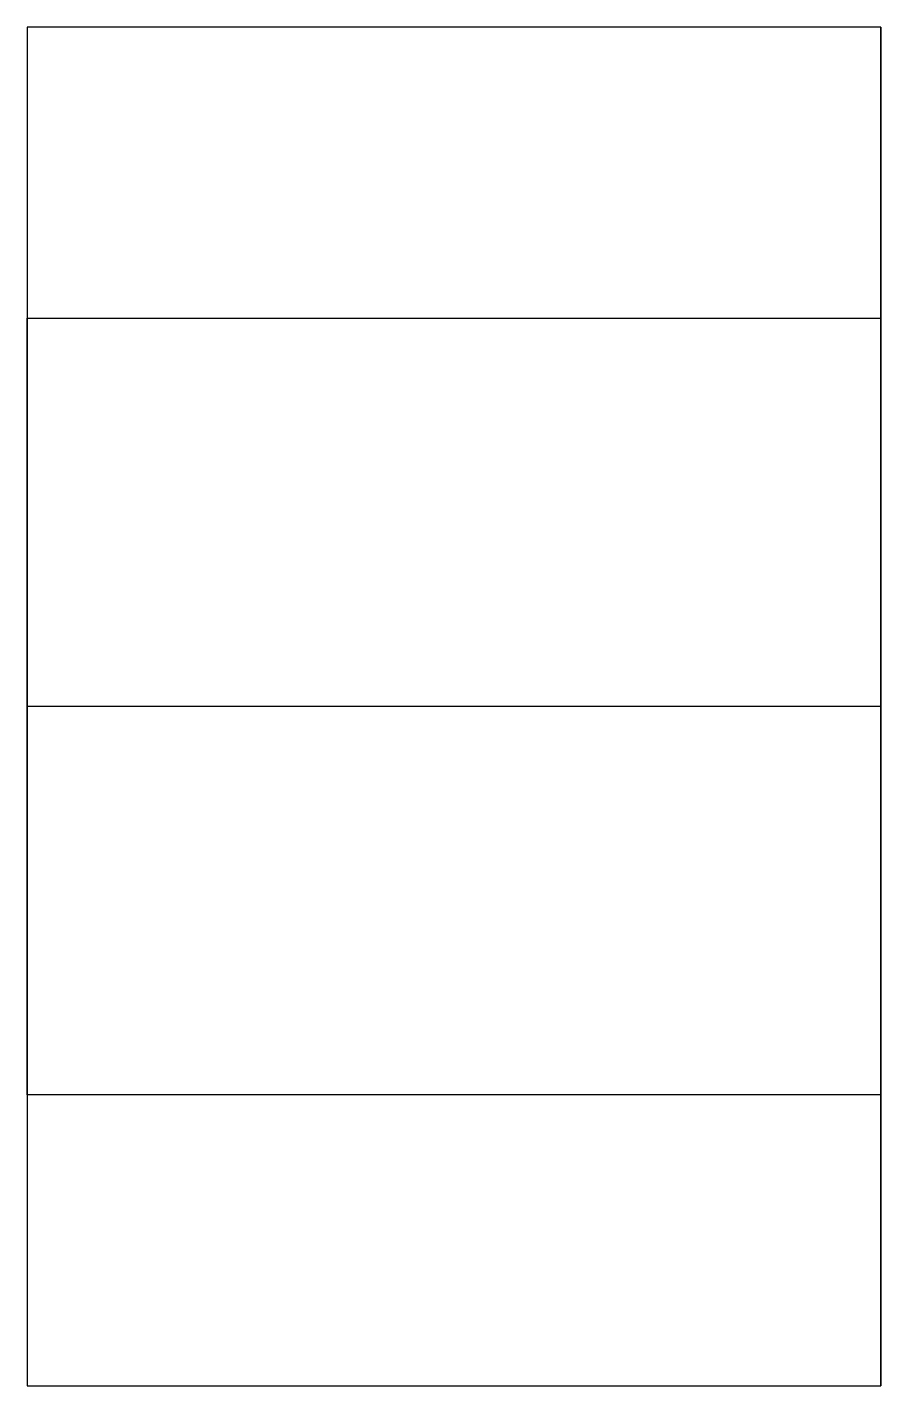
# Model space of a CAD drawing. Header units: millimetres. Extents: x 0 to 11, y 0 to 17.5.
import ezdxf

# ---------------------------------------------------------------- set-up
doc = ezdxf.new("R2010")
doc.units = ezdxf.units.MM
doc.layers.get('0').update_dxf_attribs({"linetype": 'CONTINUOUS'})

msp = doc.modelspace()

# ---------------------------------------------------------------- linework, layer by layer
for p, q in [((11, 17.5), (11, 0)), ((11, 8.75), (0, 8.75)), ((11, 8.75), (0, 8.75))]:
    msp.add_line(p, q)
for points in [[(0, 17.5), (0, 0), (11, 0), (11, 17.5)], [(0, 13.75), (11, 13.75), (11, 3.75), (0, 3.75)]]:
    msp.add_lwpolyline(points, close=True)

doc.saveas('drawing.dxf')
